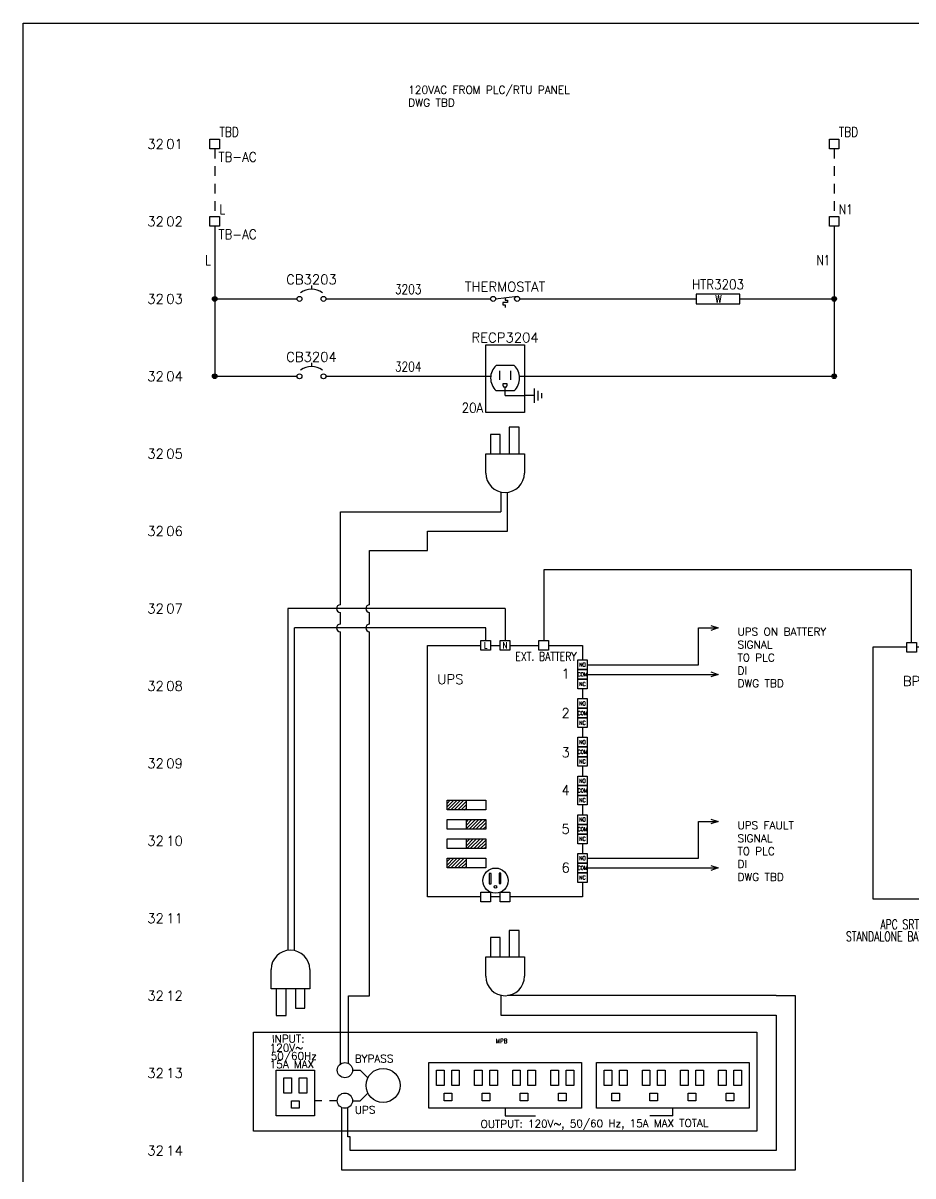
# Model space of a CAD drawing. Header units: inches. Extents: x 0 to 33.9, y 0 to 22.6.
# Drawn here: x 0.02 to 11.52, y 7.67 to 22.56 of the extents above; entities that cross this region are included whole.
import ezdxf
from ezdxf.enums import TextEntityAlignment as Align

# ---------------------------------------------------------------- set-up
doc = ezdxf.new("R2010")
doc.units = ezdxf.units.IN
doc.header["$MEASUREMENT"] = 0
doc.linetypes.add('HIDDEN2', pattern=[0.1875, 0.125, -0.0625])
for name, color, linetype in [('DESC', 150, 'Continuous'), ('MISC', 7, 'Continuous'), ('SYMS', 7, 'Continuous'), ('TAGFIXED', 7, 'Continuous'), ('TAGS', 150, 'Continuous'), ('TERMS', 123, 'Continuous'), ('WIREFIXED', 7, 'Continuous'), ('WIRENO', 72, 'Continuous'), ('WIREREF', 52, 'Continuous'), ('WIRES', 7, 'Continuous')]:
    doc.layers.add(name, color=color, linetype=linetype)
doc.layers.add('VIEWPORTS', color=10, linetype='Continuous', plot=False)
doc.styles.add('ROMANS', font='ROMANS')
doc.styles.get("Standard").update_dxf_attribs({"font": 'romans.shx'})
doc.styles.add('WD', font='romans.shx')

# ---------------------------------------------------------------- blocks, each defined once
blk = doc.blocks.new('WD_MLRH6')
at = {"style": 'WD'}
blk.add_attdef('SHEET', text='', height=0.125, dxfattribs=at).set_placement((-0.656, 0), align=Align.MIDDLE_RIGHT)
blk.add_attdef('RUNGFIRST', text='', height=0.125, dxfattribs=at).set_placement((-0.625, 0), align=Align.MIDDLE_LEFT)
at = {"style": 'WD', "flags": 1}
for tag, p in [('RUNGHORV', (-0.25, -0.127)), ('RUNGINC', (-0.25, -0.163)), ('WIREMODE', (-0.25, -0.281)), ('RUNGDIST', (-0.25, -0.2)), ('RUNGCNT', (-0.25, -0.237)), ('WIREFMT', (-0.25, -0.321)), ('WIRE-START', (-0.25, -0.356)), ('WIRE-GSUF', (-0.25, -0.396)), ('PH3SPACE', (-0.25, -0.437))]:
    blk.add_attdef(tag, text='', height=0.025, dxfattribs=at).set_placement(p, align=Align.RIGHT)
blk = doc.blocks.new('HPW_SBP1500RM')
for p, q in [((3.25, 2), (3.5, 2)), ((3.5, 2), (3.75, 1.75)), ((3.5, 1), (3.75, 1.25)), ((3.25, 1), (3.5, 1)), ((8.25, 0.75), (8.25, 0.5)), ((8.25, 0.5), (9.25, 0.5)), ((13.75, 0.5), (13, 0.5)), ((13.75, 0.5), (13.75, 0.75))]:
    blk.add_line(p, q)
at = {"linetype": 'HIDDEN2'}
blk.add_line((2.75, 1), (2, 1), dxfattribs=at)
for points in [[(0, 3.25), (16.5, 3.25), (16.5, 0), (0, 0)], [(0.75, 2), (2, 2), (2, 0.5), (0.75, 0.5)], [(5.75, 2.25), (10.75, 2.25), (10.75, 0.75), (5.75, 0.75)], [(6, 2), (6.25, 2), (6.25, 1.5), (6, 1.5)], [(6.5, 2), (6.75, 2), (6.75, 1.5), (6.5, 1.5)], [(7.25, 2), (7.5, 2), (7.5, 1.5), (7.25, 1.5)], [(7.75, 2), (8, 2), (8, 1.5), (7.75, 1.5)], [(8.5, 2), (8.75, 2), (8.75, 1.5), (8.5, 1.5)], [(9, 2), (9.25, 2), (9.25, 1.5), (9, 1.5)], [(9.75, 2), (10, 2), (10, 1.5), (9.75, 1.5)], [(10.25, 2), (10.5, 2), (10.5, 1.5), (10.25, 1.5)], [(11.25, 2.25), (16.25, 2.25), (16.25, 0.75), (11.25, 0.75)], [(11.5, 2), (11.75, 2), (11.75, 1.5), (11.5, 1.5)], [(12, 2), (12.25, 2), (12.25, 1.5), (12, 1.5)], [(12.75, 2), (13, 2), (13, 1.5), (12.75, 1.5)], [(13.25, 2), (13.5, 2), (13.5, 1.5), (13.25, 1.5)], [(14, 2), (14.25, 2), (14.25, 1.5), (14, 1.5)], [(14.5, 2), (14.75, 2), (14.75, 1.5), (14.5, 1.5)], [(15.25, 2), (15.5, 2), (15.5, 1.5), (15.25, 1.5)], [(15.75, 2), (16, 2), (16, 1.5), (15.75, 1.5)], [(1, 1.75), (1.25, 1.75), (1.25, 1.25), (1, 1.25)], [(1.5, 1.75), (1.75, 1.75), (1.75, 1.25), (1.5, 1.25)], [(6.25, 1.25), (6.5, 1.25), (6.5, 1), (6.25, 1)], [(7.5, 1.25), (7.75, 1.25), (7.75, 1), (7.5, 1)], [(8.75, 1.25), (9, 1.25), (9, 1), (8.75, 1)], [(10, 1.25), (10.25, 1.25), (10.25, 1), (10, 1)], [(11.75, 1.25), (12, 1.25), (12, 1), (11.75, 1)], [(13, 1.25), (13.25, 1.25), (13.25, 1), (13, 1)], [(14.25, 1.25), (14.5, 1.25), (14.5, 1), (14.25, 1)], [(15.5, 1.25), (15.75, 1.25), (15.75, 1), (15.5, 1)], [(1.25, 1), (1.5, 1), (1.5, 0.75), (1.25, 0.75)]]:
    blk.add_lwpolyline(points, close=True)
for centre, radius in [((3, 2), 0.25), ((4.25, 1.5), 0.559), ((3, 1), 0.25)]:
    blk.add_circle(centre, radius)
at = {"style": 'WD', "width": 0.8}
for tag, p in [('TERM01', (2.815, 2.215)), ('TERM02', (3.083, 2.236))]:
    blk.add_attdef(tag, text='', height=0.125, dxfattribs=at).set_placement(p, align=Align.RIGHT)
at = {"style": 'WD', "flags": 1}
for tag, p in [('X2TERM01', (2.85, 2.2)), ('X2TERM02', (3.118, 2.221)), ('X8TERM03', (2.884, 0.778)), ('X8TERM04', (3.099, 0.771))]:
    blk.add_attdef(tag, p, '', height=0.005, dxfattribs=at)
at = {"style": 'WD', "width": 0.8}
for tag, p in [('TERM03', (2.849, 0.763)), ('TERM04', (3.064, 0.756))]:
    blk.add_attdef(tag, text='', height=0.125, dxfattribs=at).set_placement(p, align=Align.TOP_RIGHT)
at = {"layer": 'SYMS', "style": 'ROMANS'}
for s, p in [('INPUT:', (0.61, 2.902)), ('120V~', (0.534, 2.609)), ('15A MAX', (0.534, 2.066)), ('50/60Hz', (0.569, 2.335)), ('BYPASS', (3.323, 2.25)), ('UPS', (3.323, 0.572)), ('OUTPUT: 120V~, 50/60 Hz, 15A MAX TOTAL', (7.448, 0.11))]:
    blk.add_text(s, height=0.25, rotation=0.25, dxfattribs=at).set_placement(p)
at = {"layer": 'SYMS', "style": 'WD', "width": 0.8}
for tag, p in [('DESC1', (8.135, 4.018)), ('DESC2', (8.135, 3.681)), ('DESC3', (8.135, 3.344)), ('TAG1', (8.135, 2.882)), ('INST', (8.135, -0.413)), ('LOC', (8.135, -0.837))]:
    blk.add_attdef(tag, text='', height=0.15, dxfattribs=at).set_placement(p, align=Align.CENTER)
at = {"layer": 'SYMS', "style": 'WD', "flags": 9}
for tag, p in [('MFG', (0.174, 3.132)), ('CAT', (0.174, 3.045)), ('ASSYCODE', (0.174, 2.958))]:
    blk.add_attdef(tag, text='', height=0.00348, dxfattribs=at).set_placement(p, align=Align.CENTER)
blk.add_attdef('FAMILY', (0.174, 2.871), '', height=0.00348, dxfattribs=at)
blk = doc.blocks.new('WDDOT')
for radius in [0.03, 0.0187, 0.00929]:
    blk.add_circle((0, 0), radius)
blk = doc.blocks.new('HCN1RSGL')
for p, q in [((-0.25, 0.406), (0.25, 0.406)), ((-0.25, -0.469), (-0.25, 0.406)), ((0.25, 0.406), (0.25, -0.469)), ((0.117, 0.14), (-0.117, 0.14)), ((-0.071, 0.071), (-0.071, -0.046)), ((0.07, 0.071), (0.07, -0.046)), ((-0.024, -0.093), (0.023, -0.093)), ((-0.024, -0.125), (-0.024, -0.093)), ((0.008, -0.14), (-0.009, -0.14)), ((0.023, -0.093), (0.023, -0.125)), ((0.117, -0.187), (-0.117, -0.187)), ((0.25, -0.469), (-0.25, -0.469))]:
    blk.add_line(p, q)
for centre, radius, start, end in [((0.039, -0.023), 0.226, 133.6028, 226.3972), ((-0.039, -0.023), 0.226, 313.6028, 46.3972), ((-0.009, -0.125), 0.015, 180, 270), ((0.008, -0.125), 0.015, 270, 0)]:
    blk.add_arc(centre, radius, start, end)
at = {"style": 'WD', "width": 0.7}
for tag, p in [('INST', (0, 1.062)), ('LOC', (0, 0.906)), ('DESC1', (0, 0.75)), ('DESC2', (0, 0.594))]:
    blk.add_attdef(tag, text='', height=0.125, dxfattribs=at).set_placement(p, align=Align.CENTER)
at = {"style": 'WD'}
blk.add_attdef('TAG1', text='', height=0.125, dxfattribs=at).set_placement((0, 0.438), align=Align.CENTER)
for tag, p, height, flags in [('FAMILY', (0.205, 0.152), 0.01, 9), ('X4TERM01', (-0.188, 0), 0.0125, 1), ('X1TERM02', (0.188, 0), 0.0125, 1), ('X8TERM03', (0, -0.14), 0.0125, 1)]:
    blk.add_attdef(tag, p, '', height=height, dxfattribs=dict(at, flags=flags))
at = {"linetype": 'Continuous', "style": 'WD', "flags": 9}
for tag, p in [('ASSYCODE', (0.23, 0.071)), ('MFG', (0.228, 0.089)), ('CAT', (0.23, 0.108))]:
    blk.add_attdef(tag, text='', height=0.01, dxfattribs=at).set_placement(p, align=Align.CENTER)
at = {"linetype": 'Continuous', "style": 'WD', "flags": 8}
blk.add_attdef('TERM01', text='', height=0.125, dxfattribs=at).set_placement((-0.281, -0.016), align=Align.TOP_RIGHT)
for tag, p in [('TERM02', (0.281, -0.016)), ('TERM03', (0.078, -0.5))]:
    blk.add_attdef(tag, text='', height=0.125, dxfattribs=at).set_placement(p, align=Align.TOP_LEFT)
at = {"style": 'WD', "width": 0.9}
blk.add_attdef('RATING1', text='', height=0.125, dxfattribs=at).set_placement((-0.281, -0.469), align=Align.RIGHT)
blk = doc.blocks.new('HGND2')
for p, q in [((0.125, 0), (0, 0)), ((0.125, 0.09375), (0.125, -0.09375)), ((0.171875, 0.0625), (0.171875, -0.0625)), ((0.21875, 0.03125), (0.21875, -0.03125))]:
    blk.add_line(p, q)
at = {"style": 'WD', "width": 0.8}
for tag, p in [('INST', (0.25, 0.3125)), ('LOC', (0.25, 0.15625)), ('TAG1', (0.25, 0)), ('DESC1', (0.25, -0.15625)), ('DESC2', (0.25, -0.3125))]:
    blk.add_attdef(tag, text='', height=0.125, dxfattribs=at).set_placement(p, align=Align.MIDDLE_LEFT)
at = {"style": 'WD', "flags": 1}
for tag in ['ASSYCODE', 'CAT', 'X4TERM01', 'MFG', 'FAMILY']:
    blk.add_attdef(tag, (0, 0), '', height=0.01, dxfattribs=at)
blk = doc.blocks.new('HDV1PLUG_SYMBOL')
at = {"layer": 'SYMS'}
for points in [[(-0.188, 0.5), (-0.064, 0.5), (-0.064, 0.75), (-0.188, 0.75)], [(0.053, 0.5), (0.184, 0.5), (0.184, 0.844), (0.053, 0.844)]]:
    blk.add_lwpolyline(points, close=True, dxfattribs=at)
blk.add_lwpolyline([(-0.25, 0.25), (-0.25, 0.5), (0.25, 0.5), (0.25, 0.25)], dxfattribs=at)
blk.add_arc((0, 0.25), 0.25, 180, 0, dxfattribs=at)
at = {"style": 'WD', "width": 0.7}
for tag, p in [('DESC1', (0, 1.75)), ('DESC2', (0, 1.5)), ('DESC3', (0, 1.25)), ('XREF', (-0.5, 0.25)), ('INST', (-0.5, 0)), ('LOC', (-0.5, -0.25))]:
    blk.add_attdef(tag, text='', height=0.125, dxfattribs=at).set_placement(p, align=Align.CENTER)
at = {"style": 'WD'}
blk.add_attdef('TAG1', text='', height=0.125, dxfattribs=at).set_placement((0, 1), align=Align.CENTER)
at = {"style": 'WD', "flags": 9}
for tag, p in [('MFG', (0.5, 1)), ('CAT', (0.5, 0.75)), ('ASSYCODE', (0.5, 0.5))]:
    blk.add_attdef(tag, text='', height=0.01, dxfattribs=at).set_placement(p, align=Align.CENTER)
at = {"style": 'WD'}
for tag, p, height, flags in [('FAMILY', (0.5, 0.25), 0.01, 9), ('X8TERM01', (-0.054, 0.006), 0.005, 1), ('X8TERM02', (0.032, 0.002), 0.005, 1)]:
    blk.add_attdef(tag, p, '', height=height, dxfattribs=dict(at, flags=flags))
at = {"style": 'WD', "width": 0.8}
for tag, p in [('TERM01', (-0.089, -0.009)), ('TERM02', (-0.003, -0.013))]:
    blk.add_attdef(tag, text='', height=0.125, dxfattribs=at).set_placement(p, align=Align.TOP_RIGHT)
blk = doc.blocks.new('HTS12')
at = {"linetype": 'Continuous'}
blk.add_line((-0.123, 0.002), (0.159, 0.033), dxfattribs=at)
for p, q in [((0, 0.015), (0, -0.017)), ((0.031, -0.048), (-0.031, -0.048)), ((-0.031, -0.048), (-0.031, -0.079)), ((-0.031, -0.079), (0, -0.079)), ((0, -0.017), (0.031, -0.017)), ((0, -0.079), (0, -0.111)), ((0.031, -0.017), (0.031, -0.048))]:
    blk.add_line(p, q)
for centre in [(-0.155, 0), (0.155, 0)]:
    blk.add_circle(centre, 0.0322)
at = {"style": 'WD', "width": 0.7}
for tag, p in [('INST', (0, 0.732)), ('LOC', (0, 0.562)), ('DESC1', (0, 0.406)), ('DESC2', (0, 0.25)), ('XREF', (0, -0.314))]:
    blk.add_attdef(tag, text='', height=0.125, dxfattribs=at).set_placement(p, align=Align.CENTER)
at = {"style": 'WD'}
blk.add_attdef('TAG1', text='', height=0.125, dxfattribs=at).set_placement((0, 0.094), align=Align.CENTER)
for tag, p, height, flags in [('X4TERM01', (-0.188, 0), 0.0125, 1), ('FAMILY', (0.038, 0.037), 0.01, 9), ('CONTACT', (0.038, 0.02), 0.01, 1), ('X1TERM02', (0.188, 0), 0.0125, 1)]:
    blk.add_attdef(tag, p, '', height=height, dxfattribs=dict(at, flags=flags))
for tag, p in [('X2LINK', (0, 0.078)), ('X8LINK', (0, -0.141))]:
    blk.add_attdef(tag, p, '', height=0.01, dxfattribs=at)
at = {"linetype": 'Continuous', "style": 'WD', "flags": 9}
for tag, p in [('CAT', (0.063, -0.007)), ('ASSYCODE', (0.062, -0.047)), ('MFG', (0.063, -0.027))]:
    blk.add_attdef(tag, text='', height=0.01, dxfattribs=at).set_placement(p, align=Align.CENTER)
at = {"linetype": 'Continuous', "style": 'WD', "flags": 8}
blk.add_attdef('TERM01', text='', height=0.125, dxfattribs=at).set_placement((-0.25, -0.016), align=Align.TOP_RIGHT)
blk.add_attdef('TERM02', text='', height=0.125, dxfattribs=at).set_placement((0.25, -0.016), align=Align.TOP_LEFT)
at = {"style": 'WD', "width": 0.7}
for tag, p in [('RATING1', (0.275, -0.299)), ('WDTAGALT', (0.281, -0.466))]:
    blk.add_attdef(tag, p, '', height=0.125, dxfattribs=at)
blk = doc.blocks.new('HRE1HT')
for p, q in [((-0.281, 0.062), (-0.281, -0.062)), ((0.281, 0.062), (-0.281, 0.062)), ((0.281, -0.062), (0.281, 0.062)), ((-0.281, -0.062), (0.281, -0.062))]:
    blk.add_line(p, q)
at = {"style": 'WD'}
for tag, width, p in [('INST', 0.7, (0, 0.464)), ('LOC', 0.7, (0, 0.294)), ('TAG1', 0.9, (0, 0.125)), ('DESC1', 0.9, (0, -0.374)), ('DESC2', 0.9, (0, -0.53))]:
    blk.add_attdef(tag, text='', height=0.125, dxfattribs=dict(at, width=width)).set_placement(p, align=Align.CENTER)
for tag, p, height, flags in [('FAMILY', (0.205, 0.152), 0.01, 9), ('X4TERM01', (-0.281, 0), 0.0125, 1), ('X1TERM02', (0.281, 0), 0.0125, 1)]:
    blk.add_attdef(tag, p, '', height=height, dxfattribs=dict(at, flags=flags))
at = {"style": 'WD', "width": 0.8}
for tag, p in [('RATING1', (0.006, 0)), ('RATING2', (0.006, -0.156))]:
    blk.add_attdef(tag, text='', height=0.1, dxfattribs=at).set_placement(p, align=Align.MIDDLE)
at = {"style": 'WD', "flags": 9}
for tag, p in [('ASSYCODE', (0.219, 0.062)), ('MFG', (0.228, 0.089)), ('CAT', (0.23, 0.108))]:
    blk.add_attdef(tag, text='', height=0.01, dxfattribs=at).set_placement(p, align=Align.CENTER)
at = {"style": 'WD', "flags": 8}
blk.add_attdef('TERM01', text='', height=0.125, dxfattribs=at).set_placement((-0.375, -0.031), align=Align.TOP_RIGHT)
blk.add_attdef('TERM02', text='', height=0.125, dxfattribs=at).set_placement((0.375, -0.031), align=Align.TOP_LEFT)
blk = doc.blocks.new('*U59')
h = blk.add_hatch()
h.set_pattern_fill('ANSI31', color=256, scale=0.25)
h.paths.add_polyline_path([(-0.25, -2), (-0.25, -2.125), (-0.5, -2.125), (-0.5, -2)])
h = blk.add_hatch()
h.set_pattern_fill('ANSI31', color=256, scale=0.25)
h.paths.add_polyline_path([(0, -2.375), (0, -2.25), (-0.25, -2.25), (-0.25, -2.375)])
h = blk.add_hatch()
h.set_pattern_fill('ANSI31', color=256, scale=0.25)
h.paths.add_polyline_path([(0, -2.625), (0, -2.5), (-0.25, -2.5), (-0.25, -2.625)])
h = blk.add_hatch()
h.set_pattern_fill('ANSI31', color=256, scale=0.25)
h.paths.add_polyline_path([(-0.5, -2.875), (-0.5, -2.75), (-0.25, -2.75), (-0.25, -2.875)])
for p, q in [((-0.062, 0.062), (0.062, 0.062)), ((-0.062, -0.062), (-0.062, 0.062)), ((0.062, 0.062), (0.062, -0.062)), ((0.188, 0.062), (0.312, 0.062)), ((0.188, -0.062), (0.188, 0.062)), ((0.312, 0.062), (0.312, -0.062)), ((0.688, 0.062), (0.812, 0.062)), ((0.688, -0.062), (0.688, 0.062)), ((0.812, 0.062), (0.812, -0.062)), ((0.062, -0.062), (-0.062, -0.062)), ((0.312, -0.062), (0.188, -0.062)), ((0.812, -0.062), (0.688, -0.062)), ((1.188, -0.188), (1.312, -0.188)), ((1.188, -0.312), (1.188, -0.188)), ((1.312, -0.188), (1.312, -0.312)), ((1.312, -0.312), (1.188, -0.312)), ((1.188, -0.312), (1.312, -0.312)), ((1.188, -0.438), (1.188, -0.312)), ((1.312, -0.438), (1.188, -0.438)), ((1.188, -0.438), (1.312, -0.438)), ((1.188, -0.562), (1.188, -0.438)), ((1.312, -0.312), (1.312, -0.438)), ((1.312, -0.438), (1.312, -0.562)), ((1.312, -0.562), (1.188, -0.562)), ((1.188, -0.688), (1.312, -0.688)), ((1.188, -0.812), (1.188, -0.688)), ((1.312, -0.688), (1.312, -0.812)), ((1.312, -0.812), (1.188, -0.812)), ((1.188, -0.812), (1.312, -0.812)), ((1.188, -0.938), (1.188, -0.812)), ((1.312, -0.812), (1.312, -0.938)), ((1.312, -0.938), (1.188, -0.938)), ((1.188, -0.938), (1.312, -0.938)), ((1.188, -1.062), (1.188, -0.938)), ((1.312, -0.938), (1.312, -1.062)), ((1.312, -1.062), (1.188, -1.062)), ((1.188, -1.188), (1.312, -1.188)), ((1.188, -1.312), (1.188, -1.188)), ((1.312, -1.188), (1.312, -1.312)), ((1.312, -1.312), (1.188, -1.312)), ((1.188, -1.312), (1.312, -1.312)), ((1.188, -1.438), (1.188, -1.312)), ((1.312, -1.312), (1.312, -1.438)), ((1.312, -1.438), (1.188, -1.438)), ((1.188, -1.438), (1.312, -1.438)), ((1.188, -1.562), (1.188, -1.438)), ((1.312, -1.438), (1.312, -1.562)), ((1.312, -1.562), (1.188, -1.562)), ((1.188, -1.688), (1.312, -1.688)), ((1.188, -1.812), (1.188, -1.688)), ((1.312, -1.688), (1.312, -1.812)), ((1.312, -1.812), (1.188, -1.812)), ((1.188, -1.812), (1.312, -1.812)), ((1.188, -1.938), (1.188, -1.812)), ((1.312, -1.812), (1.312, -1.938)), ((1.312, -1.938), (1.188, -1.938)), ((1.188, -1.938), (1.312, -1.938)), ((1.188, -2.062), (1.188, -1.938)), ((1.312, -2.062), (1.188, -2.062)), ((1.312, -1.938), (1.312, -2.062)), ((1.188, -2.188), (1.312, -2.188)), ((1.188, -2.312), (1.188, -2.188)), ((1.312, -2.188), (1.312, -2.312)), ((1.312, -2.312), (1.188, -2.312)), ((1.188, -2.312), (1.312, -2.312)), ((1.188, -2.438), (1.188, -2.312)), ((1.312, -2.312), (1.312, -2.438)), ((1.312, -2.438), (1.188, -2.438)), ((1.188, -2.438), (1.312, -2.438)), ((1.188, -2.562), (1.188, -2.438)), ((1.312, -2.438), (1.312, -2.562)), ((1.312, -2.562), (1.188, -2.562)), ((1.188, -2.688), (1.312, -2.688)), ((1.188, -2.812), (1.188, -2.688)), ((1.312, -2.812), (1.188, -2.812)), ((1.188, -2.812), (1.312, -2.812)), ((1.188, -2.938), (1.188, -2.812)), ((1.312, -2.688), (1.312, -2.812)), ((1.312, -2.812), (1.312, -2.938)), ((1.312, -2.938), (1.188, -2.938)), ((1.188, -2.938), (1.312, -2.938)), ((1.188, -3.062), (1.188, -2.938)), ((1.312, -2.938), (1.312, -3.062)), ((1.312, -3.062), (1.188, -3.062)), ((-0.062, -3.188), (0.062, -3.188)), ((-0.062, -3.312), (-0.062, -3.188)), ((0.062, -3.188), (0.062, -3.312)), ((0.188, -3.188), (0.312, -3.188)), ((0.188, -3.312), (0.188, -3.188)), ((0.312, -3.188), (0.312, -3.312)), ((0.062, -3.312), (-0.062, -3.312)), ((0.312, -3.312), (0.188, -3.312))]:
    blk.add_line(p, q)
for points in [[(-0.062, -3.25), (-0.75, -3.25), (-0.75, 0), (-0.062, 0)], [(0.062, 0), (0.188, 0)], [(0.312, 0), (0.688, 0)], [(0.812, 0), (1.25, 0), (1.25, -0.188)], [(1.25, -0.562), (1.25, -0.688)], [(1.25, -1.062), (1.25, -1.188)], [(1.25, -1.562), (1.25, -1.688)], [(1.25, -2.062), (1.25, -2.188)], [(1.25, -2.562), (1.25, -2.688)], [(1.25, -3.062), (1.25, -3.25), (0.312, -3.25)], [(0.188, -3.25), (0.062, -3.25)]]:
    blk.add_lwpolyline(points)
for points in [[(-0.5, -2), (0, -2), (0, -2.125), (-0.5, -2.125)], [(-0.25, -2), (0, -2), (0, -2.125), (-0.25, -2.125)], [(-0.5, -2.25), (0, -2.25), (0, -2.375), (-0.5, -2.375)], [(-0.25, -2.25), (0, -2.25), (0, -2.375), (-0.25, -2.375)], [(-0.5, -2.5), (0, -2.5), (0, -2.625), (-0.5, -2.625)], [(-0.25, -2.5), (0, -2.5), (0, -2.625), (-0.25, -2.625)], [(-0.5, -2.75), (0, -2.75), (0, -2.875), (-0.5, -2.875)], [(-0.25, -2.75), (0, -2.75), (0, -2.875), (-0.25, -2.875)], [(0.072, -2.945), (0.046, -2.945), (0.046, -3.079), (0.072, -3.079)], [(0.197, -2.944), (0.172, -2.944), (0.172, -3.078), (0.197, -3.078)]]:
    blk.add_lwpolyline(points, close=True)
for centre, radius in [((0.126, -3.039), 0.163), ((0.125, -3.119), 0.0164)]:
    blk.add_circle(centre, radius)
at = {"char_height": 0.125, "attachment_point": 1}
for s, insert in [('\\pxqr;1', (0.756, -0.304)), ('\\pxqr;2', (0.756, -0.812)), ('\\pxqr;3', (0.756, -1.32)), ('\\pxqr;4', (0.756, -1.808)), ('\\pxqr;5', (0.756, -2.309)), ('\\pxqr;6', (0.756, -2.809))]:
    blk.add_mtext_dynamic_manual_height_columns(s, width=0.32983, gutter_width=0.625, heights=[0], dxfattribs=dict(at, insert=insert))
at = {"style": 'WD', "width": 0.8}
for tag, height, p in [('TERM19', 0.08, (0, 0)), ('TERM18', 0.08, (0.25, 0)), ('TERM23', 0.11, (0.75, 0)), ('X2TERMDESC19', 0.08, (0.276, -0.143)), ('X2TERMDESC18', 0.08, (0.528, -0.143)), ('X2TERMDESC23', 0.11, (0.778, -0.143)), ('TERM01', 0.05, (1.25, -0.25)), ('X1TERMDESC01', 0.05, (1.54, -0.309)), ('TERM02', 0.05, (1.25, -0.375)), ('X1TERMDESC02', 0.05, (1.552, -0.434)), ('TERM03', 0.05, (1.25, -0.5)), ('X1TERMDESC03', 0.05, (1.552, -0.559)), ('TERM04', 0.05, (1.25, -0.75)), ('TERM05', 0.05, (1.25, -0.875)), ('X1TERMDESC04', 0.05, (1.555, -0.809)), ('TERM06', 0.05, (1.25, -1)), ('X1TERMDESC05', 0.05, (1.552, -0.934)), ('X1TERMDESC06', 0.05, (1.552, -1.059)), ('TERM07', 0.05, (1.25, -1.25)), ('X1TERMDESC07', 0.05, (1.552, -1.309)), ('TERM08', 0.05, (1.25, -1.375)), ('TERM09', 0.05, (1.25, -1.5)), ('X1TERMDESC08', 0.05, (1.552, -1.434)), ('X1TERMDESC09', 0.05, (1.55, -1.559)), ('TERM10', 0.05, (1.25, -1.75)), ('X1TERMDESC10', 0.05, (1.552, -1.809)), ('TERM11', 0.05, (1.25, -1.875)), ('X1TERMDESC11', 0.05, (1.54, -1.934)), ('TERM12', 0.05, (1.25, -2)), ('X1TERMDESC12', 0.05, (1.552, -2.059)), ('TERM13', 0.05, (1.25, -2.25)), ('TERM14', 0.05, (1.25, -2.375)), ('X1TERMDESC13', 0.05, (1.552, -2.309)), ('TERM15', 0.05, (1.25, -2.5)), ('X1TERMDESC14', 0.05, (1.555, -2.434)), ('X1TERMDESC15', 0.05, (1.552, -2.559)), ('TERM20', 0.05, (1.25, -2.75)), ('X1TERMDESC20', 0.05, (1.552, -2.808)), ('TERM21', 0.05, (1.25, -2.875)), ('TERM22', 0.05, (1.25, -3)), ('X1TERMDESC21', 0.05, (1.547, -2.934)), ('X1TERMDESC22', 0.05, (1.552, -3.058)), ('TERM16', 0.08, (0, -3.25)), ('TERM17', 0.08, (0.25, -3.25)), ('X8TERMDESC16', 0.08, (0.278, -3.393)), ('X8TERMDESC17', 0.08, (0.528, -3.393))]:
    blk.add_attdef(tag, text='', height=height, dxfattribs=at).set_placement(p, align=Align.MIDDLE)
at = {"style": 'WD'}
for tag, p, flags in [('X2TERM19', (0, 0.062), 1), ('X2TERM18', (0.25, 0.062), 1), ('X2TERM23', (0.75, 0.062), 1), ('X1TERM01', (1.312, -0.25), 1), ('X1TERM02', (1.312, -0.375), 1), ('X1TERM03', (1.312, -0.5), 1), ('FAMILY', (-0.25, -0.625), 9), ('ASSYCODE', (-0.125, -0.625), 9), ('CAT', (0, -0.625), 9), ('MFG', (0.125, -0.625), 9), ('X1TERM04', (1.312, -0.75), 1), ('X1TERM05', (1.312, -0.875), 1), ('X1TERM06', (1.312, -1), 1), ('X1TERM07', (1.312, -1.25), 1), ('X1TERM08', (1.312, -1.375), 1), ('X1TERM09', (1.312, -1.5), 1), ('X1TERM10', (1.312, -1.75), 1), ('X1TERM11', (1.312, -1.875), 1), ('X1TERM12', (1.312, -2), 1), ('X1TERM13', (1.312, -2.25), 1), ('X1TERM14', (1.312, -2.375), 1), ('X1TERM15', (1.312, -2.5), 1), ('X1TERM20', (1.312, -2.75), 1), ('X1TERM21', (1.312, -2.875), 1), ('X1TERM22', (1.312, -3), 1), ('X8TERM16', (0, -3.312), 1), ('X8TERM17', (0.25, -3.312), 1)]:
    blk.add_attdef(tag, p, '', height=0.01, dxfattribs=dict(at, flags=flags))
blk.add_attdef('TAG1', (-0.625, -0.5), '', height=0.125, dxfattribs=at)
at = {"style": 'WD', "width": 0.7}
for tag, p in [('DESC1', (-0.625, -0.875)), ('DESC2', (-0.625, -1.125)), ('DESC3', (-0.625, -1.375)), ('INST', (-0.625, -1.625)), ('LOC', (-0.625, -1.875))]:
    blk.add_attdef(tag, p, '', height=0.125, dxfattribs=at)
blk = doc.blocks.new('HPW1_UPS_BATTERY_PACK')
for p, q in [((0.438, 3.312), (0.562, 3.312)), ((0.438, 3.188), (0.438, 3.312)), ((0.562, 3.312), (0.562, 3.188)), ((0.562, 3.188), (0.438, 3.188))]:
    blk.add_line(p, q)
blk.add_lwpolyline([(0.438, 3.25), (0, 3.25), (0, 0), (1, 0), (1, 3.25), (0.562, 3.25)])
at = {"style": 'WD', "width": 0.8}
for tag, p in [('TERM01', (0.5, 3.25)), ('X2TERMDESC01', (0.765, 3.107))]:
    blk.add_attdef(tag, text='', height=0.11, dxfattribs=at).set_placement(p, align=Align.MIDDLE)
at = {"style": 'WD'}
for tag, p, flags in [('X2TERM01', (0.5, 3.312), 1), ('FAMILY', (0.5, 2.25), 9)]:
    blk.add_attdef(tag, p, '', height=0.01, dxfattribs=dict(at, flags=flags))
blk.add_attdef('TAG1', text='', height=0.125, dxfattribs=at).set_placement((0.5, 2.75), align=Align.CENTER)
at = {"style": 'WD', "flags": 9}
for tag, p in [('ASSYCODE', (0.48, 2.321)), ('MFG', (0.478, 2.339)), ('CAT', (0.48, 2.358))]:
    blk.add_attdef(tag, text='', height=0.01, dxfattribs=at).set_placement(p, align=Align.CENTER)
at = {"style": 'WD', "width": 0.7}
for tag, p in [('DESC1', (0.5, -0.392)), ('DESC2', (0.5, -0.548)), ('INST', (1.25, -0.487)), ('DESC3', (0.5, -0.696)), ('LOC', (1.25, -0.656))]:
    blk.add_attdef(tag, text='', height=0.125, dxfattribs=at).set_placement(p, align=Align.CENTER)
blk = doc.blocks.new('VT0W01')
for p, q in [((-0.062, 0.062), (0.062, 0.062)), ((-0.062, -0.062), (-0.062, 0.062)), ((0.062, 0.062), (0.062, -0.062)), ((0.062, -0.062), (-0.062, -0.062))]:
    blk.add_line(p, q)
at = {"style": 'WD'}
for tag, p, width in [('INST', (0.062, 0.42), 0.7), ('LOC', (0.062, 0.25), 0.7), ('DESC1', (0.05, -0.385), 0.8)]:
    blk.add_attdef(tag, p, '', height=0.125, dxfattribs=dict(at, width=width))
at = {"linetype": 'Continuous', "style": 'WD'}
for tag, p, height, width, flags in [('WIRENO', (0.062, 0.094), 0.125, 0.8, 8), ('TAGSTRIP', (0.05, -0.229), 0.125, 0.9, 8), ('CAT', (0.213, -0.406), 0.109, 0.8, 1), ('DESC2', (0.05, -0.541), 0.125, 0.8, 8), ('DESC3', (0.05, -0.698), 0.125, 0.8, 8)]:
    blk.add_attdef(tag, p, '', height=height, dxfattribs=dict(at, width=width, flags=flags))
at = {"style": 'WD', "flags": 1}
for tag, p, height in [('X4TERM01', (-0.062, 0), 0.0125), ('X4TERMDESC01', (-0.055, -0.023), 0.025), ('X2TERMDESC01', (-0.006, 0.029), 0.025), ('STRIPSEQ', (0, 0), 0.00125), ('X2TERM01', (0, 0.062), 0.0125), ('X1TERMDESC01', (0.039, -0.003), 0.025), ('X1TERM01', (0.062, 0), 0.0125), ('LINKTERM', (0, -0.002), 0.00125), ('X8TERM01', (0, -0.062), 0.0125), ('X8TERMDESC01', (0, -0.054), 0.025)]:
    blk.add_attdef(tag, p, '', height=height, dxfattribs=at)
at = {"linetype": 'Continuous', "style": 'WD', "width": 0.8, "flags": 1}
blk.add_attdef('MFG', text='', height=0.109, dxfattribs=at).set_placement((0.088, -0.406), align=Align.RIGHT)
at = {"style": 'WD', "width": 0.7, "flags": 1}
blk.add_attdef('ASSYCODE', (0.062, -0.281), '', height=0.01, dxfattribs=at)
blk = doc.blocks.new('VT1001')
for p, q in [((-0.062, 0.062), (0.062, 0.062)), ((-0.062, -0.062), (-0.062, 0.062)), ((0.062, 0.062), (0.062, -0.062)), ((0.062, -0.062), (-0.062, -0.062))]:
    blk.add_line(p, q)
at = {"style": 'WD'}
for tag, p, width in [('INST', (0.062, 0.42), 0.7), ('LOC', (0.062, 0.25), 0.7), ('DESC1', (0.05, -0.385), 0.8)]:
    blk.add_attdef(tag, p, '', height=0.125, dxfattribs=dict(at, width=width))
at = {"linetype": 'Continuous', "style": 'WD'}
for tag, p, height, width, flags in [('TERM01', (0.062, 0.094), 0.125, 0.8, 8), ('TAGSTRIP', (0.05, -0.229), 0.125, 0.9, 8), ('CAT', (0.213, -0.406), 0.109, 0.8, 1), ('DESC2', (0.05, -0.541), 0.125, 0.8, 8), ('DESC3', (0.05, -0.698), 0.125, 0.8, 8)]:
    blk.add_attdef(tag, p, '', height=height, dxfattribs=dict(at, width=width, flags=flags))
at = {"style": 'WD', "flags": 1}
for tag, p, height in [('X4TERM01', (-0.062, 0), 0.0125), ('X4TERMDESC01', (-0.055, -0.023), 0.025), ('X2TERMDESC01', (-0.006, 0.029), 0.025), ('STRIPSEQ', (0, 0), 0.00125), ('X2TERM01', (0, 0.062), 0.0125), ('X2PIN01', (0.033, 0.084), 0.0125), ('X1TERMDESC01', (0.039, -0.003), 0.025), ('X1TERM01', (0.062, 0), 0.0125), ('X1PIN01', (0.087, 0.016), 0.0125), ('X4PIN01', (-0.114, -0.038), 0.0125), ('LINKTERM', (0, -0.002), 0.00125), ('X8TERM01', (0, -0.062), 0.0125), ('X8TERMDESC01', (0, -0.054), 0.025), ('X8PIN01', (0.026, -0.096), 0.0125)]:
    blk.add_attdef(tag, p, '', height=height, dxfattribs=at)
at = {"linetype": 'Continuous', "style": 'WD', "width": 0.8, "flags": 1}
blk.add_attdef('MFG', text='', height=0.109, dxfattribs=at).set_placement((0.088, -0.406), align=Align.RIGHT)
at = {"style": 'WD', "width": 0.7, "flags": 1}
blk.add_attdef('ASSYCODE', (0.062, -0.281), '', height=0.01, dxfattribs=at)
blk = doc.blocks.new('WD_WNV')
at = {"linetype": 'Continuous', "style": 'WD', "width": 0.8}
blk.add_attdef('WIRENO', text='', height=0.125, dxfattribs=at).set_placement((-0.05, 0), align=Align.MIDDLE_RIGHT)
at = {"style": 'WD', "flags": 1}
for tag, p in [('W01USER', (-0.062, 0.094)), ('W02USER', (-0.062, 0.086)), ('W03USER', (-0.062, 0.078)), ('W04USER', (-0.062, 0.07)), ('W05USER', (-0.062, 0.062)), ('W06USER', (-0.062, 0.055)), ('W07USER', (-0.062, 0.047)), ('W08USER', (-0.062, 0.039)), ('W09USER', (-0.062, 0.031)), ('W10USER', (-0.062, 0.023))]:
    blk.add_attdef(tag, text='', height=0.005, dxfattribs=at).set_placement(p, align=Align.CENTER)
blk = doc.blocks.new('HA1X1')
for p, q in [((-0.09375, 0.03125), (0, 0)), ((0, 0), (-0.09375, -0.03125))]:
    blk.add_line(p, q)
at = {"style": 'WD', "width": 0.9}
blk.add_attdef('DESC1', (0.1, 0.0406), '', height=0.125, dxfattribs=at)
at = {"style": 'WD', "flags": 1}
blk.add_attdef('X4TERM01', (0, 0), '', height=0.01, dxfattribs=at)
at = {"style": 'WD', "width": 0.9}
blk.add_attdef('DESC2', text='', height=0.125, dxfattribs=at).set_placement((0.1, -0.025), align=Align.TOP_LEFT)
blk = doc.blocks.new('HCB1')
blk.add_line((0, 0.173), (0, 0.126))
for centre in [(-0.155, 0), (0.155, 0)]:
    blk.add_circle(centre, 0.0322)
blk.add_arc((0, -0.109), 0.234, 53.1301, 126.8699)
at = {"style": 'WD', "width": 0.7}
for tag, p in [('INST', (0, 0.826)), ('LOC', (0, 0.656)), ('DESC1', (0, 0.5)), ('DESC2', (0, 0.344)), ('RATING1', (0, -0.188)), ('XREF', (0, -0.344))]:
    blk.add_attdef(tag, text='', height=0.125, dxfattribs=at).set_placement(p, align=Align.CENTER)
at = {"style": 'WD'}
blk.add_attdef('TAG1', text='', height=0.125, dxfattribs=at).set_placement((0, 0.188), align=Align.CENTER)
for tag, p in [('X2LINK', (0, 0.219)), ('X8LINK', (0, 0))]:
    blk.add_attdef(tag, p, '', height=0.01, dxfattribs=at)
for tag, p, height, flags in [('FAMILY', (0.205, 0.152), 0.01, 9), ('X4TERM01', (-0.188, 0), 0.0125, 1), ('X1TERM02', (0.188, 0), 0.0125, 1), ('CONTACT', (0.205, 0.133), 0.01, 9)]:
    blk.add_attdef(tag, p, '', height=height, dxfattribs=dict(at, flags=flags))
at = {"linetype": 'Continuous', "style": 'WD', "flags": 9}
for tag, p in [('ASSYCODE', (0.219, 0.062)), ('MFG', (0.228, 0.089)), ('CAT', (0.23, 0.108))]:
    blk.add_attdef(tag, text='', height=0.01, dxfattribs=at).set_placement(p, align=Align.CENTER)
at = {"linetype": 'Continuous', "style": 'WD', "flags": 8}
blk.add_attdef('TERM01', text='', height=0.125, dxfattribs=at).set_placement((-0.25, -0.031), align=Align.TOP_RIGHT)
blk.add_attdef('TERM02', text='', height=0.125, dxfattribs=at).set_placement((0.25, -0.031), align=Align.TOP_LEFT)
blk = doc.blocks.new('WD_WNH')
at = {"linetype": 'Continuous', "style": 'WD', "width": 0.8}
blk.add_attdef('WIRENO', text='', height=0.125, dxfattribs=at).set_placement((0, 0.062), align=Align.CENTER)
at = {"style": 'WD', "flags": 1}
for tag, p in [('W01USER', (0, 0.078)), ('W02USER', (0, 0.07)), ('W03USER', (0, 0.062)), ('W04USER', (0, 0.055)), ('W05USER', (0, 0.047)), ('W06USER', (0, 0.039)), ('W07USER', (0, 0.031)), ('W08USER', (0, 0.023)), ('W09USER', (0, 0.016)), ('W10USER', (0, 0.008))]:
    blk.add_attdef(tag, text='', height=0.005, dxfattribs=at).set_placement(p, align=Align.CENTER)

msp = doc.modelspace()

# ---------------------------------------------------------------- linework, layer by layer
at = {"layer": 'VIEWPORTS'}
msp.add_lwpolyline([(0.025, 22.562), (33.888, 22.562), (33.888, 0.025), (0.025, 0.025)], close=True, dxfattribs=at)
at = {"layer": 'WIRES', "linetype": 'HIDDEN2'}
for p, q in [((2.5, 20.938), (2.5, 20.062)), ((10.5, 20.938), (10.5, 20.062))]:
    msp.add_line(p, q, dxfattribs=at)
at = {"layer": 'WIRES'}
for p, q in [((2.5, 19.938), (2.5, 18)), ((10.5, 19.938), (10.5, 18)), ((2.5, 19), (3.562, 19)), ((3.938, 19), (6.062, 19)), ((6.438, 19), (8.719, 19)), ((9.281, 19), (10.5, 19)), ((2.5, 18), (3.562, 18)), ((3.938, 18), (6.062, 18)), ((6.438, 18), (10.5, 18)), ((6.25, 17.75), (6.25, 17.86)), ((6.25, 17.75), (6.5, 17.75)), ((6.196, 16.506), (6.196, 16.25)), ((6.282, 16.251), (6.282, 16.502)), ((4.123, 16.25), (6.196, 16.25)), ((4.123, 15.05), (4.123, 16.25)), ((6.283, 16.251), (6.282, 16.251)), ((6.283, 16), (6.283, 16.251)), ((5.25, 15.75), (5.25, 16)), ((5.25, 16), (6.283, 16)), ((4.5, 15.75), (5.25, 15.75)), ((4.5, 15.05), (4.5, 15.75)), ((11, 15.5), (6.75, 15.5)), ((6.75, 15.5), (6.75, 14.588)), ((11.5, 15.5), (11, 15.5)), ((11.5, 14.562), (11.5, 15.5)), ((3.446, 15), (3.446, 10.586)), ((6.25, 15), (3.446, 15)), ((4.123, 14.8), (4.123, 14.95)), ((4.5, 14.8), (4.5, 14.95)), ((6.25, 15), (6.25, 14.588)), ((3.532, 10.582), (3.532, 14.75)), ((6, 14.75), (3.532, 14.75)), ((6, 14.588), (6, 14.75)), ((8.75, 14.275), (8.75, 14.75)), ((8.75, 14.75), (9, 14.75)), ((4.123, 9.117), (4.123, 14.7)), ((4.5, 10), (4.5, 14.7)), ((7.312, 14.275), (8.75, 14.275)), ((7.312, 14.15), (9, 14.15)), ((8.75, 11.775), (8.75, 12.25)), ((8.75, 12.25), (9, 12.25)), ((7.312, 11.775), (8.75, 11.775)), ((7.312, 11.65), (9, 11.65)), ((4.228, 9.125), (4.228, 10)), ((4.228, 10), (4.5, 10)), ((6.196, 10.006), (6.196, 9.75)), ((8.016, 10.002), (6.282, 10.002)), ((9.75, 10.001), (8.016, 10.001)), ((10, 10), (9.75, 10)), ((10, 7.75), (10, 10)), ((6.196, 9.75), (9.75, 9.75)), ((9.75, 9.75), (9.75, 8)), ((4.136, 8.557), (4.136, 7.75)), ((4.221, 8.177), (4.221, 8.554)), ((4.25, 8.177), (4.221, 8.177)), ((4.25, 8), (4.25, 8.177)), ((9.75, 8), (4.25, 8)), ((4.136, 7.75), (9.75, 7.75)), ((9.75, 7.75), (10, 7.75))]:
    msp.add_line(p, q, dxfattribs=at)
for centre in [(4.123, 15), (4.5, 15), (4.123, 14.75), (4.5, 14.75)]:
    msp.add_arc(centre, 0.05, 90, 270, dxfattribs=at)

# ---------------------------------------------------------------- block references
msp.add_blockref('WD_MLRH6', (2.5, 21)).add_auto_attribs({'RUNGFIRST': '01', 'SHEET': '32'})
at = {"layer": 'SYMS'}
ref = msp.add_blockref('VT1001', (2.5, 21), dxfattribs=at)
ref.add_attrib('TERM01', 'TBD', (2.562, 21.094), dxfattribs={"layer": 'TERMS', "linetype": 'Continuous', "height": 0.125, "style": 'WD', "width": 0.8, "flags": 8})
ref.add_attrib('TAGSTRIP', 'TB-AC', (2.55, 20.771), dxfattribs={"layer": 'TAGS', "linetype": 'Continuous', "height": 0.125, "style": 'WD', "width": 0.9, "flags": 8})
ref = msp.add_blockref('VT1001', (10.5, 21), dxfattribs=at)
ref.add_attrib('TERM01', 'TBD', (10.562, 21.094), dxfattribs={"layer": 'TERMS', "linetype": 'Continuous', "height": 0.125, "style": 'WD', "width": 0.8, "flags": 8})
ref = msp.add_blockref('VT0W01', (2.5, 20), dxfattribs=at)
ref.add_attrib('WIRENO', 'L', (2.562, 20.094), dxfattribs={"layer": 'WIREREF', "linetype": 'Continuous', "height": 0.125, "style": 'WD', "width": 0.8, "flags": 8})
ref.add_attrib('TAGSTRIP', 'TB-AC', (2.55, 19.771), dxfattribs={"layer": 'TAGS', "linetype": 'Continuous', "height": 0.125, "style": 'WD', "width": 0.9, "flags": 8})
ref = msp.add_blockref('VT0W01', (10.5, 20), dxfattribs=at)
ref.add_attrib('WIRENO', 'N1', (10.562, 20.094), dxfattribs={"layer": 'WIREREF', "linetype": 'Continuous', "height": 0.125, "style": 'WD', "width": 0.8, "flags": 8})
ref = msp.add_blockref('HCB1', (3.75, 19), dxfattribs=at)
ref.add_attrib('TAG1', 'CB3203', dxfattribs={"layer": 'TAGS', "height": 0.125, "style": 'WD'}).set_placement((3.75, 19.188), align=Align.CENTER)
ref = msp.add_blockref('HTS12', (6.25, 19), dxfattribs=at)
ref.add_attrib('TAG1F', 'THERMOSTAT', dxfattribs={"layer": 'TAGFIXED', "height": 0.125, "style": 'WD'}).set_placement((6.25, 19.094), align=Align.CENTER)
ref = msp.add_blockref('HRE1HT', (9, 19), dxfattribs=at)
ref.add_attrib('RATING1', 'W', dxfattribs={"layer": 'MISC', "height": 0.1, "style": 'WD', "width": 0.8}).set_placement((9.006, 19), align=Align.MIDDLE)
ref.add_attrib('TAG1', 'HTR3203', dxfattribs={"layer": 'TAGS', "height": 0.125, "style": 'WD', "width": 0.9}).set_placement((9, 19.125), align=Align.CENTER)
for name, p in [('WDDOT', (2.5, 19)), ('WDDOT', (10.5, 19)), ('WDDOT', (2.5, 18)), ('WDDOT', (10.5, 18)), ('HGND2', (6.5, 17.75)), ('HDV1PLUG_SYMBOL', (6.25, 16.5)), ('HA1X1', (9, 14.75)), ('HA1X1', (9, 14.15)), ('HA1X1', (9, 12.25)), ('HA1X1', (9, 11.65)), ('HDV1PLUG_SYMBOL', (6.25, 10))]:
    msp.add_blockref(name, p, dxfattribs=at)
ref = msp.add_blockref('HCN1RSGL', (6.25, 18), dxfattribs=at)
ref.add_attrib('TAG1', 'RECP3204', dxfattribs={"layer": 'TAGS', "height": 0.125, "style": 'WD'}).set_placement((6.25, 18.438), align=Align.CENTER)
ref.add_attrib('RATING1', '20A', dxfattribs={"layer": 'MISC', "height": 0.125, "style": 'WD', "width": 0.9}).set_placement((5.969, 17.531), align=Align.RIGHT)
ref = msp.add_blockref('HCB1', (3.75, 18), dxfattribs=at)
ref.add_attrib('TAG1', 'CB3204', dxfattribs={"layer": 'TAGS', "height": 0.125, "style": 'WD'}).set_placement((3.75, 18.188), align=Align.CENTER)
ref = msp.add_blockref('*U59', (6, 14.525), dxfattribs=at)
ref.add_attrib('TERM01', 'NO', dxfattribs={"layer": 'TERMS', "height": 0.05, "style": 'WD', "width": 0.8}).set_placement((7.25, 14.275), align=Align.MIDDLE)
ref.add_attrib('TERM02', 'COM', dxfattribs={"layer": 'TERMS', "height": 0.05, "style": 'WD', "width": 0.8}).set_placement((7.25, 14.15), align=Align.MIDDLE)
ref.add_attrib('TERM03', 'NC', dxfattribs={"layer": 'TERMS', "height": 0.05, "style": 'WD', "width": 0.8}).set_placement((7.25, 14.025), align=Align.MIDDLE)
ref.add_attrib('TERM04', 'NO', dxfattribs={"layer": 'TERMS', "height": 0.05, "style": 'WD', "width": 0.8}).set_placement((7.25, 13.775), align=Align.MIDDLE)
ref.add_attrib('TERM05', 'COM', dxfattribs={"layer": 'TERMS', "height": 0.05, "style": 'WD', "width": 0.8}).set_placement((7.25, 13.65), align=Align.MIDDLE)
ref.add_attrib('TERM06', 'NC', dxfattribs={"layer": 'TERMS', "height": 0.05, "style": 'WD', "width": 0.8}).set_placement((7.25, 13.525), align=Align.MIDDLE)
ref.add_attrib('TERM07', 'NO', dxfattribs={"layer": 'TERMS', "height": 0.05, "style": 'WD', "width": 0.8}).set_placement((7.25, 13.275), align=Align.MIDDLE)
ref.add_attrib('TERM08', 'COM', dxfattribs={"layer": 'TERMS', "height": 0.05, "style": 'WD', "width": 0.8}).set_placement((7.25, 13.15), align=Align.MIDDLE)
ref.add_attrib('TERM09', 'NC', dxfattribs={"layer": 'TERMS', "height": 0.05, "style": 'WD', "width": 0.8}).set_placement((7.25, 13.025), align=Align.MIDDLE)
ref.add_attrib('TERM10', 'NO', dxfattribs={"layer": 'TERMS', "height": 0.05, "style": 'WD', "width": 0.8}).set_placement((7.25, 12.775), align=Align.MIDDLE)
ref.add_attrib('TERM11', 'COM', dxfattribs={"layer": 'TERMS', "height": 0.05, "style": 'WD', "width": 0.8}).set_placement((7.25, 12.65), align=Align.MIDDLE)
ref.add_attrib('TERM12', 'NC', dxfattribs={"layer": 'TERMS', "height": 0.05, "style": 'WD', "width": 0.8}).set_placement((7.25, 12.525), align=Align.MIDDLE)
ref.add_attrib('TERM13', 'NO', dxfattribs={"layer": 'TERMS', "height": 0.05, "style": 'WD', "width": 0.8}).set_placement((7.25, 12.275), align=Align.MIDDLE)
ref.add_attrib('TERM14', 'COM', dxfattribs={"layer": 'TERMS', "height": 0.05, "style": 'WD', "width": 0.8}).set_placement((7.25, 12.15), align=Align.MIDDLE)
ref.add_attrib('TERM15', 'NC', dxfattribs={"layer": 'TERMS', "height": 0.05, "style": 'WD', "width": 0.8}).set_placement((7.25, 12.025), align=Align.MIDDLE)
ref.add_attrib('TERM18', 'N', dxfattribs={"layer": 'TERMS', "height": 0.08, "style": 'WD', "width": 0.8}).set_placement((6.25, 14.525), align=Align.MIDDLE)
ref.add_attrib('TERM19', 'L', dxfattribs={"layer": 'TERMS', "height": 0.08, "style": 'WD', "width": 0.8}).set_placement((6, 14.525), align=Align.MIDDLE)
ref.add_attrib('TAG1F', 'UPS', (5.375, 14.025), dxfattribs={"layer": 'TAGFIXED', "height": 0.125, "style": 'WD'})
ref.add_attrib('TERM20', 'NO', dxfattribs={"layer": 'TERMS', "height": 0.05, "style": 'WD', "width": 0.8}).set_placement((7.25, 11.775), align=Align.MIDDLE)
ref.add_attrib('TERM21', 'COM', dxfattribs={"layer": 'TERMS', "height": 0.05, "style": 'WD', "width": 0.8}).set_placement((7.25, 11.65), align=Align.MIDDLE)
ref.add_attrib('TERM22', 'NC', dxfattribs={"layer": 'TERMS', "height": 0.05, "style": 'WD', "width": 0.8}).set_placement((7.25, 11.525), align=Align.MIDDLE)
ref.add_attrib('X2TERMDESC23', 'EXT. BATTERY', dxfattribs={"layer": 'MISC', "height": 0.11, "style": 'WD', "width": 0.8}).set_placement((6.778, 14.382), align=Align.MIDDLE)
ref = msp.add_blockref('HPW1_UPS_BATTERY_PACK', (11, 11.25), dxfattribs=at)
ref.add_attrib('TAG1F', 'BP', dxfattribs={"layer": 'TAGFIXED', "height": 0.125, "style": 'WD'}).set_placement((11.5, 14), align=Align.CENTER)
ref.add_attrib('DESC1', 'APC SRT48BP', dxfattribs={"layer": 'DESC', "height": 0.125, "style": 'WD', "width": 0.7}).set_placement((11.5, 10.858), align=Align.CENTER)
ref.add_attrib('DESC2', 'STANDALONE BATTERY STACK', dxfattribs={"layer": 'DESC', "height": 0.125, "style": 'WD', "width": 0.7}).set_placement((11.5, 10.702), align=Align.CENTER)
ref.add_attrib('X2TERMDESC01', 'UPS', dxfattribs={"layer": 'MISC', "height": 0.11, "style": 'WD', "width": 0.8}).set_placement((11.765, 14.357), align=Align.MIDDLE)
at = {"layer": 'SYMS', "rotation": 180.0000000000001}
msp.add_blockref('HDV1PLUG_SYMBOL', (3.478, 10.588), dxfattribs=at)
at = {"layer": 'SYMS'}
ref = msp.add_blockref('HPW_SBP1500RM', (3, 8.25), dxfattribs=dict(at, xscale=0.3939393939393939, yscale=0.3939393939393939, zscale=0.3939393939393939))
ref.add_attrib('TAG1F', 'MPB', dxfattribs={"layer": 'TAGFIXED', "height": 0.0591, "style": 'WD', "width": 0.8}).set_placement((6.205, 9.385), align=Align.CENTER)
at = {"layer": 'WIREFIXED'}
ref = msp.add_blockref('WD_WNV', (2.5, 19.5), dxfattribs=at)
ref.add_attrib('WIRENOF', 'L', dxfattribs={"linetype": 'Continuous', "height": 0.125, "style": 'WD', "width": 0.8}).set_placement((2.45, 19.5), align=Align.MIDDLE_RIGHT)
ref = msp.add_blockref('WD_WNV', (10.5, 19.5), dxfattribs=at)
ref.add_attrib('WIRENOF', 'N1', dxfattribs={"linetype": 'Continuous', "height": 0.125, "style": 'WD', "width": 0.8}).set_placement((10.45, 19.5), align=Align.MIDDLE_RIGHT)
at = {"layer": 'WIRENO'}
ref = msp.add_blockref('WD_WNH', (5, 19), dxfattribs=at)
ref.add_attrib('WIRENO', '3203', dxfattribs={"linetype": 'Continuous', "height": 0.125, "style": 'WD', "width": 0.8}).set_placement((5, 19.062), align=Align.CENTER)
ref = msp.add_blockref('WD_WNH', (5, 18), dxfattribs=at)
ref.add_attrib('WIRENO', '3204', dxfattribs={"linetype": 'Continuous', "height": 0.125, "style": 'WD', "width": 0.8}).set_placement((5, 18.062), align=Align.CENTER)

# ---------------------------------------------------------------- texts
at = {"style": 'WD'}
for p in [(1.844, 20), (1.844, 19), (1.844, 18), (1.844, 17), (1.844, 16), (1.844, 15), (1.844, 14), (1.844, 13), (1.844, 12), (1.844, 11), (1.844, 10), (1.844, 9), (1.844, 8)]:
    msp.add_text('32', height=0.125, dxfattribs=at).set_placement(p, align=Align.MIDDLE_RIGHT)
for s, p in [('02', (1.875, 20)), ('03', (1.875, 19)), ('04', (1.875, 18)), ('05', (1.875, 17)), ('06', (1.875, 16)), ('07', (1.875, 15)), ('08', (1.875, 14)), ('09', (1.875, 13)), ('10', (1.875, 12)), ('11', (1.875, 11)), ('12', (1.875, 10)), ('13', (1.875, 9)), ('14', (1.875, 8))]:
    msp.add_text(s, height=0.125, dxfattribs=at).set_placement(p, align=Align.MIDDLE_LEFT)
at = {"char_height": 0.1, "attachment_point": 1}
for s, width, insert in [('120VAC FROM PLC/RTU PANEL\\PDWG TBD', 3.25, (5, 21.75)), ('UPS ON BATTERY\\PSIGNAL\\PTO PLC\\PDI^JDWG TBD', 1.5, (9.25, 14.75)), ('UPS FAULT\\PSIGNAL\\PTO PLC\\PDI^JDWG TBD', 1.5, (9.25, 12.25))]:
    msp.add_mtext_dynamic_manual_height_columns(s, width=width, gutter_width=0.5, heights=[0], dxfattribs=dict(at, insert=insert))

doc.saveas('drawing.dxf')
